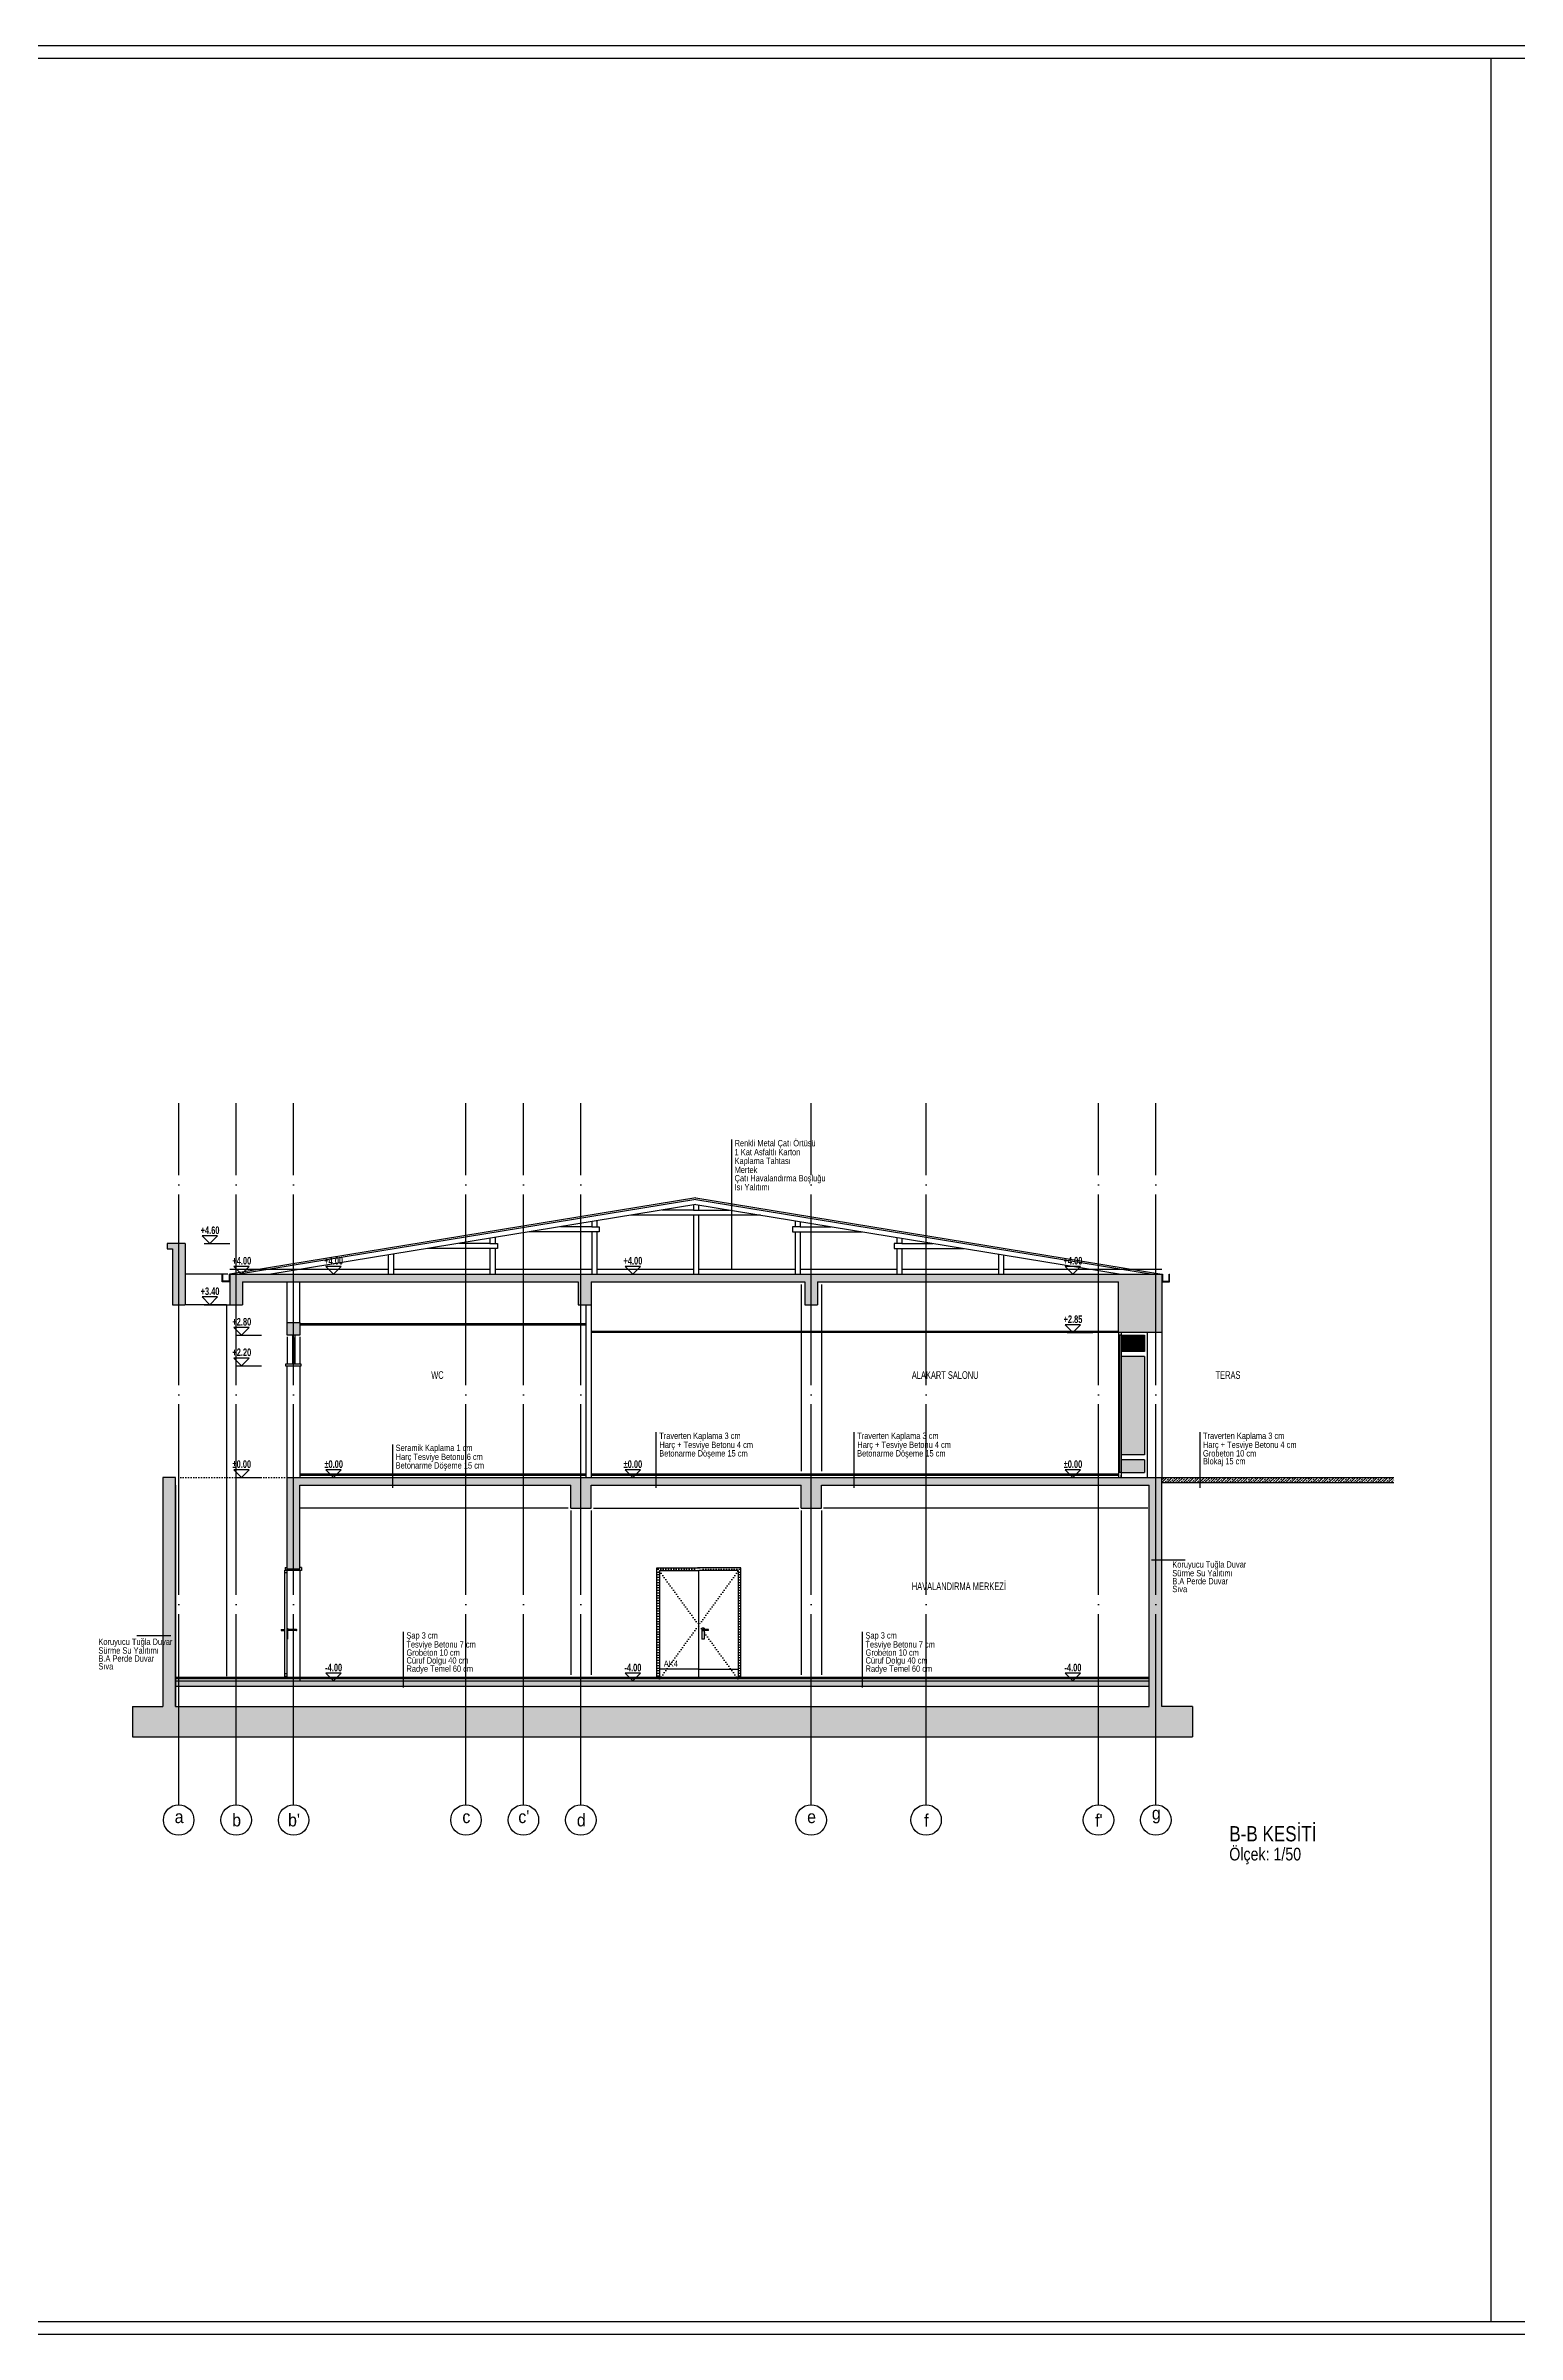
# Model space of a CAD drawing. Extents: x 460786 to 545292, y 30998 to 41694.
# Drawn here: x 516027 to 518922, y 37194 to 41694 of the extents above; entities that cross this region are included whole.
import ezdxf
from ezdxf.enums import TextEntityAlignment as Align

# ---------------------------------------------------------------- set-up
doc = ezdxf.new("R2010")
doc.units = 0
doc.header["$LTSCALE"] = 50
doc.header["$MEASUREMENT"] = 0
doc.linetypes.add('DASHDOT', pattern=[5.5, 5, -0.25, 0, -0.25])
doc.linetypes.add('DASHED', pattern=[0.1, 0, -0.1])
doc.layers.get('0').update_dxf_attribs({"linetype": 'CONTINUOUS'})
for name, color, linetype in [('A-Aks Balonu', 2, 'CONTINUOUS'), ('A-Aks Yatay', 12, 'DASHDOT'), ('A-Asmatavan Alçıpan', 23, 'CONTINUOUS'), ('A-Betonarme', 6, 'CONTINUOUS'), ('A-Cam', 160, 'CONTINUOUS'), ('A-Dash', 9, 'DASHED'), ('A-Duvar', 7, 'CONTINUOUS'), ('A-Gör 2', 40, 'CONTINUOUS'), ('A-Gör 3', 25, 'CONTINUOUS'), ('A-Gör 4', 75, 'CONTINUOUS'), ('A-Kaplama', 133, 'CONTINUOUS'), ('A-Kapı', 2, 'CONTINUOUS'), ('A-Kot', 3, 'CONTINUOUS'), ('A-Lejant', 23, 'CONTINUOUS'), ('A-Malzeme', 32, 'CONTINUOUS'), ('A-Poz-Kapı', 4, 'CONTINUOUS'), ('A-Solid', 254, 'CONTINUOUS'), ('A-Tarama 1', 9, 'CONTINUOUS'), ('A-Yazı 1', 200, 'CONTINUOUS'), ('A-Yazı 3', 6, 'CONTINUOUS')]:
    doc.layers.add(name, color=color, linetype=linetype)
doc.styles.add('blkan', font='arial.ttf', dxfattribs={"width": 0.9, "height": 12.5})
doc.styles.get("Standard").update_dxf_attribs({"font": 'arial.ttf', "width": 0.9})
doc.styles.add('YAZI', font='arialbd.ttf', dxfattribs={"width": 0.9, "height": 150})

# ---------------------------------------------------------------- blocks, each defined once
blk = doc.blocks.new('aks')
blk.add_circle((-0.8, 38.6), 60)
at = {"width": 0.9}
blk.add_attdef('AKSNO', text='', height=50, dxfattribs=at).set_placement((-0.8, 38.6), align=Align.MIDDLE_CENTER)
blk = doc.blocks.new('kapı L 160g')
for p, q in [((261.8, 240), (346.8, 240)), ((261.8, 25.5), (261.8, 240)), ((266.8, 235), (344.3, 235)), ((266.8, 235), (266.8, 200.6)), ((426.8, 240), (341.8, 240)), ((344.3, 25.5), (344.3, 235)), ((421.8, 235), (344.3, 235)), ((421.8, 235), (421.8, 200.6)), ((426.8, 25.5), (426.8, 240)), ((266.8, 200.6), (266.8, 60.6)), ((421.8, 200.6), (421.8, 60.6)), ((350.1, 121.5), (350.1, 99.5)), ((355.1, 121.5), (350.1, 121.5)), ((355.1, 99.5), (350.1, 99.5)), ((363.6, 118.5), (352.6, 118.5)), ((363.6, 116.5), (352.6, 116.5)), ((355.1, 121.5), (355.1, 118.5)), ((355.1, 119.8), (355.1, 119.4)), ((355.1, 116.5), (355.1, 99.5)), ((363.6, 116.5), (363.6, 118.5)), ((266.8, 60.6), (266.8, 25.5)), ((421.8, 60.6), (421.8, 25.5)), ((344.3, 40.5), (266.8, 40.5)), ((344.3, 40.5), (421.8, 40.5))]:
    blk.add_line(p, q)
blk.add_arc((352.6, 117.5), 1, 90, 270)
at = {"layer": 'A-Dash'}
for p, q in [((264.3, 237.5), (344.3, 237.5)), ((264.3, 17.5), (264.3, 237.5)), ((264.3, 237.5), (344.3, 127.5)), ((424.3, 237.5), (344.3, 237.5)), ((424.3, 237.5), (344.3, 127.5)), ((424.3, 17.5), (424.3, 237.5)), ((264.3, 17.5), (344.3, 127.5)), ((424.3, 17.5), (344.3, 127.5))]:
    blk.add_line(p, q, dxfattribs=at)
at = {"layer": 'A-Poz-Kapı', "width": 0.8}
blk.add_attdef('POZNO', (275.4, 45.4), '', height=12, dxfattribs=at)
blk = doc.blocks.new('kot-k')
for p, q in [((9.4, 0), (-32.7, 0)), ((-12.6, 12.6), (12.6, 12.6)), ((0, 0), (-12.6, 12.6)), ((0, 0), (12.6, 12.6))]:
    blk.add_line(p, q)
at = {"style": 'YAZI', "width": 0.7}
blk.add_attdef('KOT', text='', height=12.5, dxfattribs=at).set_placement((0, 22), align=Align.MIDDLE_CENTER)

msp = doc.modelspace()

# ---------------------------------------------------------------- hatches: boundary and pattern name
at = {"layer": 'A-Solid'}
h = msp.add_hatch(color=256, dxfattribs=at)
h.dxf.hatch_style = 1
h.paths.add_polyline_path([(518142.5, 39158.33), (518142.5, 39126.33), (518188.69, 39126.33), (518188.69, 39158.33)])
h = msp.add_hatch(color=256, dxfattribs=at)
h.dxf.hatch_style = 1
h.paths.add_polyline_path([(518142.5, 38913.33), (518142.5, 38888.33), (518188.69, 38888.33), (518188.69, 38913.33)])
h.paths.add_polyline_path([(518188.69, 39116.33), (518142.5, 39116.33), (518142.5, 38923.33), (518188.69, 38923.33)])
at = {"layer": 'A-Tarama 1'}
h = msp.add_hatch(dxfattribs=at)
h.set_pattern_fill('ANSI33', color=256, scale=30, angle=180, style=0)
h.paths.add_polyline_path([(518282.98, 38428.33), (518222.98, 38428.33), (518222.98, 38878.33), (516501.98, 38878.33), (516501.98, 38698.33), (516526.98, 38698.33), (516526.98, 38863.33), (517059.98, 38863.33), (517059.98, 38818.33), (517099.98, 38818.33), (517099.98, 38863.33), (517512.98, 38863.33), (517512.98, 38818.33), (517552.98, 38818.33), (517552.98, 38863.33), (518197.98, 38863.33), (518197.98, 38428.33), (516282.95, 38428.33), (516282.95, 38878.33), (516257.95, 38878.33), (516257.95, 38428.33), (516197.95, 38428.33), (516197.95, 38368.33), (518282.98, 38368.33)])
h.paths.add_polyline_path([(518197.98, 38478.33), (516282.95, 38478.33), (516282.95, 38468.33), (518197.98, 38468.33)], flags=17)
h.paths.add_polyline_path([(516526.98, 39183.33), (516501.98, 39183.33), (516501.98, 39158.33), (516526.98, 39158.33)])
h.paths.add_polyline_path([(516301.48, 39338.33), (516266.48, 39338.33), (516266.48, 39328.33), (516276.48, 39328.33), (516276.48, 39218.33), (516301.48, 39218.33)])
h.paths.add_polyline_path([(516414.48, 39263.33), (517074.98, 39263.33), (517074.98, 39218.33), (517099.98, 39218.33), (517099.98, 39263.33), (517520.48, 39263.33), (517520.48, 39218.33), (517545.48, 39218.33), (517545.48, 39263.33), (518137.39, 39263.33), (518137.39, 39163.33), (518222.98, 39163.33), (518222.98, 39178.33), (518222.98, 39278.33), (516389.48, 39278.33), (516389.48, 39218.33), (516414.48, 39218.33)])
h = msp.add_hatch(dxfattribs=at)
h.set_pattern_fill('ANSI33', color=256, scale=30, angle=180, style=0)
h.set_pattern_definition([(225, (56114.056, 7462.019), (5.30330086, -5.30330086), []), (225, (56108.753, 7462.019), (5.30330086, -5.30330086), [3.75, -1.875])])
h.paths.add_polyline_path([(518222.98, 38878.33), (518678.81, 38878.33), (518678.81, 38868.33), (518222.98, 38868.33)])

# ---------------------------------------------------------------- linework, layer by layer
at = {"layer": 'A-Aks Yatay', "ltscale": 1.5}
for p, q in [((516288.98, 38234.93), (516288.98, 39614.77)), ((516401.98, 38234.93), (516401.98, 39614.77)), ((516514.98, 38234.93), (516514.98, 39614.77)), ((516853.98, 38234.93), (516853.98, 39614.77)), ((516966.98, 38234.93), (516966.98, 39614.77)), ((517079.98, 38234.93), (517079.98, 39614.77)), ((517532.98, 38234.93), (517532.98, 39614.77)), ((517758.98, 38234.93), (517758.98, 39614.77)), ((518097.98, 38234.93), (518097.98, 39614.77)), ((518210.98, 38234.93), (518210.98, 39614.77))]:
    msp.add_line(p, q, dxfattribs=at)
at = {"layer": 'A-Asmatavan Alçıpan'}
for p, q in [((517089.98, 39180.33), (516526.98, 39180.33)), ((517089.98, 39178.33), (516526.98, 39178.33)), ((518137.39, 39165.33), (517099.98, 39165.33)), ((518137.39, 39163.33), (517099.98, 39163.33))]:
    msp.add_line(p, q, dxfattribs=at)
at = {"layer": 'A-Betonarme'}
for p, q in [((516301.48, 39338.33), (516266.48, 39338.33)), ((516266.48, 39338.33), (516266.48, 39328.33)), ((516301.48, 39338.33), (516301.48, 39218.33)), ((516266.48, 39328.33), (516276.48, 39328.33)), ((516276.48, 39328.33), (516276.48, 39218.33)), ((516389.48, 39278.33), (518222.98, 39278.33)), ((516389.48, 39278.33), (516389.48, 39218.33)), ((516414.48, 39263.33), (517074.98, 39263.33)), ((516414.48, 39263.33), (516414.48, 39218.33)), ((517074.98, 39263.33), (517074.98, 39218.33)), ((517099.98, 39263.33), (517099.98, 39218.33)), ((517099.98, 39263.33), (517520.48, 39263.33)), ((517520.48, 39263.33), (517520.48, 39218.33)), ((517545.48, 39263.33), (517545.48, 39218.33)), ((517545.48, 39263.33), (518137.39, 39263.33)), ((516276.48, 39218.33), (516301.48, 39218.33)), ((516389.48, 39218.33), (516414.48, 39218.33)), ((517074.98, 39218.33), (517099.98, 39218.33)), ((517520.48, 39218.33), (517545.48, 39218.33)), ((516257.95, 38878.33), (516257.95, 38428.33)), ((516282.95, 38878.33), (516257.95, 38878.33)), ((516282.95, 38428.33), (516282.95, 38878.33)), ((516282.95, 38863.33), (516282.95, 38428.33)), ((516501.98, 38878.33), (518222.98, 38878.33)), ((516501.98, 38698.33), (516501.98, 38878.33)), ((516526.98, 38698.33), (516526.98, 38863.33)), ((516526.98, 38863.33), (517059.98, 38863.33)), ((517059.98, 38818.33), (517059.98, 38863.33)), ((517099.98, 38818.33), (517099.98, 38863.33)), ((517099.98, 38863.33), (517512.98, 38863.33)), ((517512.98, 38818.33), (517512.98, 38863.33)), ((517552.98, 38818.33), (517552.98, 38863.33)), ((517552.98, 38863.33), (518197.98, 38863.33)), ((518197.98, 38428.33), (518197.98, 38863.33)), ((518222.98, 38428.33), (518222.98, 38878.33)), ((518222.98, 38878.33), (518678.81, 38878.33)), ((518222.98, 38868.33), (518678.81, 38868.33)), ((517059.98, 38818.33), (517099.98, 38818.33)), ((517512.98, 38818.33), (517552.98, 38818.33)), ((516526.98, 38698.33), (516501.98, 38698.33)), ((516526.98, 38698.33), (516501.98, 38698.33)), ((516526.98, 38698.33), (516501.98, 38698.33)), ((516526.98, 38698.33), (516501.98, 38698.33)), ((516282.95, 38478.33), (518197.98, 38478.33)), ((516282.95, 38468.33), (518197.98, 38468.33)), ((516197.95, 38428.33), (516257.95, 38428.33)), ((516197.95, 38428.33), (516197.95, 38368.33)), ((516282.95, 38428.33), (518197.98, 38428.33)), ((518282.98, 38428.33), (518222.98, 38428.33)), ((518282.98, 38428.33), (518282.98, 38368.33)), ((516197.95, 38368.33), (518282.98, 38368.33))]:
    msp.add_line(p, q, dxfattribs=at)
msp.add_lwpolyline([(518222.98, 39278.33), (518222.98, 39178.33), (518222.98, 39163.33), (518137.39, 39163.33), (518137.39, 39263.33)], dxfattribs=at)
msp.add_lwpolyline([(516501.98, 39183.33), (516526.98, 39183.33), (516526.98, 39158.33), (516501.98, 39158.33)], close=True, dxfattribs=at)
at = {"layer": 'A-Cam'}
for p, q in [((516512.48, 39158.31), (516512.48, 39101.31)), ((516512.48, 39153.31), (516517.48, 39153.31)), ((516515.02, 39153.31), (516514.93, 39106.33)), ((516517.48, 39158.35), (516517.48, 39101.35)), ((518137.39, 39163.33), (518137.39, 38878.33)), ((518142.5, 39158.33), (518137.39, 39158.33)), ((518139.95, 38888.33), (518139.95, 39158.33)), ((518142.5, 39163.33), (518142.5, 38878.33)), ((518142.5, 39163.33), (518142.5, 39158.33)), ((516517.48, 39106.35), (516512.43, 39106.31)), ((516517.48, 39101.35), (516517.48, 39106.35)), ((518142.5, 38888.33), (518137.39, 38888.33)), ((518142.5, 38878.33), (518142.5, 38883.33))]:
    msp.add_line(p, q, dxfattribs=at)
at = {"layer": 'A-Dash'}
msp.add_line((516501.98, 38878.33), (516282.95, 38878.33), dxfattribs=at)
at = {"layer": 'A-Duvar'}
for p, q in [((516501.98, 39183.33), (516501.98, 39263.33)), ((516526.98, 39183.33), (516526.98, 39263.33)), ((517089.98, 39218.33), (517089.98, 38878.33)), ((517099.98, 39218.33), (517099.98, 38878.33)), ((516501.98, 38878.33), (516501.98, 39098.33)), ((516501.98, 39098.33), (516526.98, 39098.33)), ((516526.98, 39098.33), (516526.98, 38878.33))]:
    msp.add_line(p, q, dxfattribs=at)
at = {"layer": 'A-Gör 2'}
for p, q in [((516385.84, 39278.33), (516302.71, 39278.33)), ((517512.98, 39257.7), (517512.98, 38890.85)), ((517552.98, 39257.7), (517552.98, 38890.85)), ((516382.95, 39218.33), (516302.71, 39218.33)), ((516382.95, 39218.33), (516382.95, 38487.66)), ((518193.69, 39163.33), (518193.69, 38879.57)), ((518222.98, 39163.33), (518222.98, 38879.47)), ((517054.98, 38818.33), (516526.98, 38818.33)), ((517059.98, 38813.33), (517059.98, 38490.33)), ((517099.98, 38813.33), (517099.98, 38490.33)), ((517104.98, 38818.33), (517508.58, 38818.33)), ((517512.98, 38813.33), (517512.98, 38490.33)), ((517552.98, 38813.33), (517552.98, 38490.33)), ((518195.05, 38818.33), (517557.38, 38818.33))]:
    msp.add_line(p, q, dxfattribs=at)
msp.add_lwpolyline([(516526.98, 39098.33), (516529.98, 39098.33), (516529.98, 39101.33), (516501.98, 39101.33), (516498.98, 39101.33), (516498.98, 39098.33), (516529.98, 39098.33)], dxfattribs=at)
at = {"layer": 'A-Gör 3'}
for p, q in [((516501.98, 39155.2), (516501.98, 39103.18)), ((516526.98, 39155.2), (516526.98, 39103.18)), ((518142.5, 39158.33), (518188.69, 39158.33)), ((518188.69, 39158.33), (518188.69, 39126.33)), ((518188.69, 39126.33), (518142.5, 39126.33)), ((518188.69, 39116.33), (518142.5, 39116.33)), ((518188.69, 39116.33), (518188.69, 38923.33)), ((518188.69, 38923.33), (518142.5, 38923.33)), ((518188.69, 38913.33), (518142.5, 38913.33)), ((518142.5, 38888.33), (518188.69, 38888.33)), ((518188.69, 38913.33), (518188.69, 38888.33))]:
    msp.add_line(p, q, dxfattribs=at)
at = {"layer": 'A-Gör 4'}
for p, q in [((517306.23, 39428.33), (516389.48, 39278.33)), ((517306.23, 39425.29), (516408.06, 39278.33)), ((517306.23, 39428.33), (518222.98, 39278.33)), ((517306.23, 39425.29), (518204.4, 39278.33)), ((517306.23, 39415.16), (516469.99, 39278.33)), ((517101.23, 39381.62), (517101.23, 39371.62)), ((517101.23, 39381.62), (517101.23, 39371.62)), ((517111.23, 39383.25), (517111.23, 39371.62)), ((517433.46, 39394.34), (517179, 39394.34)), ((517301.23, 39404.34), (517240.11, 39404.34)), ((517301.23, 39414.34), (517301.23, 39404.34)), ((517301.23, 39414.34), (517301.23, 39404.34)), ((517301.23, 39414.34), (517301.23, 39404.34)), ((517301.23, 39404.34), (517372.35, 39404.34)), ((517301.23, 39394.34), (517301.23, 39278.33)), ((517306.23, 39415.16), (518142.47, 39278.33)), ((517311.23, 39414.34), (517311.23, 39404.34)), ((517311.23, 39394.34), (517311.23, 39278.33)), ((517501.23, 39383.25), (517501.23, 39371.62)), ((517511.23, 39381.62), (517511.23, 39371.62)), ((517511.23, 39381.62), (517511.23, 39371.62)), ((516901.23, 39338.89), (516840.11, 39338.89)), ((516901.23, 39348.89), (516901.23, 39338.89)), ((516901.23, 39348.89), (516901.23, 39338.89)), ((516901.23, 39348.89), (516901.23, 39338.89)), ((516901.23, 39338.89), (516911.23, 39338.89)), ((516911.23, 39350.53), (516911.23, 39338.89)), ((516911.23, 39350.53), (516911.23, 39338.89)), ((516911.23, 39338.89), (516916.23, 39338.89)), ((516916.23, 39338.89), (516916.23, 39328.89)), ((517116.23, 39361.62), (516979, 39361.62)), ((517101.23, 39371.62), (517040.11, 39371.62)), ((517101.23, 39371.62), (517111.23, 39371.62)), ((517101.23, 39361.62), (517101.23, 39278.33)), ((517111.23, 39371.62), (517116.23, 39371.62)), ((517111.23, 39361.62), (517111.23, 39278.33)), ((517116.23, 39371.62), (517116.23, 39361.62)), ((517501.23, 39371.62), (517496.23, 39371.62)), ((517496.23, 39371.62), (517496.23, 39361.62)), ((517496.23, 39361.62), (517633.46, 39361.62)), ((517511.23, 39371.62), (517501.23, 39371.62)), ((517501.23, 39361.62), (517501.23, 39278.33)), ((517511.23, 39371.62), (517572.35, 39371.62)), ((517511.23, 39361.62), (517511.23, 39278.33)), ((517701.23, 39338.89), (517696.23, 39338.89)), ((517696.23, 39338.89), (517696.23, 39328.89)), ((517701.23, 39350.53), (517701.23, 39338.89)), ((517701.23, 39350.53), (517701.23, 39338.89)), ((517711.23, 39338.89), (517701.23, 39338.89)), ((517711.23, 39348.89), (517711.23, 39338.89)), ((517711.23, 39348.89), (517711.23, 39338.89)), ((517711.23, 39348.89), (517711.23, 39338.89)), ((517711.23, 39338.89), (517772.35, 39338.89)), ((516389.48, 39288.33), (516701.23, 39288.33)), ((516701.23, 39316.17), (516701.23, 39278.33)), ((516711.23, 39317.81), (516711.23, 39278.33)), ((516711.23, 39288.33), (516901.23, 39288.33)), ((516916.23, 39328.89), (516779, 39328.89)), ((516901.23, 39328.89), (516901.23, 39278.33)), ((516911.23, 39328.89), (516911.23, 39278.33)), ((516911.23, 39288.33), (517101.23, 39288.33)), ((517111.23, 39288.33), (517301.23, 39288.33)), ((517311.23, 39288.33), (517501.23, 39288.33)), ((517511.23, 39288.33), (517701.23, 39288.33)), ((517696.23, 39328.89), (517833.46, 39328.89)), ((517701.23, 39328.89), (517701.23, 39278.33)), ((517711.23, 39328.89), (517711.23, 39278.33)), ((517711.23, 39288.33), (517901.23, 39288.33)), ((517901.23, 39317.81), (517901.23, 39278.33)), ((517911.23, 39316.17), (517911.23, 39278.33)), ((517911.23, 39288.33), (518222.98, 39288.33)), ((516374.48, 39278.33), (516375.48, 39278.33)), ((516388.48, 39278.33), (516389.48, 39278.33)), ((518222.98, 39278.33), (518223.98, 39278.33)), ((518236.98, 39278.33), (518237.98, 39278.33))]:
    msp.add_line(p, q, dxfattribs=at)
for points in [[(516389.48, 39278.33), (516389.48, 39263.33), (516374.48, 39263.33), (516374.48, 39278.33)], [(516388.48, 39278.33), (516388.48, 39264.33), (516375.48, 39264.33), (516375.48, 39278.33)], [(518222.98, 39278.33), (518222.98, 39263.33), (518237.98, 39263.33), (518237.98, 39278.33)], [(518223.98, 39278.33), (518223.98, 39264.33), (518236.98, 39264.33), (518236.98, 39278.33)]]:
    msp.add_lwpolyline(points, dxfattribs=at)
at = {"layer": 'A-Kaplama'}
for p, q in [((517089.98, 38885.33), (516526.98, 38885.33)), ((517089.98, 38882.33), (516526.98, 38882.33)), ((518137.39, 38885.33), (517099.98, 38885.33)), ((518137.39, 38882.33), (517099.98, 38882.33)), ((518197.98, 38485.33), (516282.95, 38485.33)), ((518197.98, 38482.33), (516282.95, 38482.33))]:
    msp.add_line(p, q, dxfattribs=at)
at = {"layer": 'A-Kapı', "ltscale": 20}
for p, q in [((516498.48, 38701.33), (516498.48, 38696.33)), ((516498.48, 38701.33), (516501.98, 38701.33)), ((516530.48, 38701.33), (516526.98, 38701.33)), ((516530.48, 38701.33), (516530.48, 38695.33)), ((516501.98, 38696.33), (516497.78, 38696.33)), ((516497.78, 38487.33), (516497.78, 38696.33)), ((516501.98, 38691.13), (516497.78, 38691.13)), ((516498.48, 38696.33), (516501.98, 38696.33)), ((516501.98, 38487.33), (516501.98, 38696.33)), ((516501.98, 38696.33), (516501.98, 38695.33)), ((516530.48, 38695.33), (516501.98, 38695.33)), ((516526.98, 38695.33), (516526.98, 38478.33)), ((516501.98, 38492.54), (516497.78, 38492.54)), ((516501.98, 38487.33), (516497.78, 38487.33))]:
    msp.add_line(p, q, dxfattribs=at)
at = {"layer": 'A-Kapı'}
for p, q in [((516491.28, 38579.33), (516492.28, 38579.33)), ((516491.28, 38579.33), (516495.98, 38579.33)), ((516491.28, 38577.33), (516495.98, 38577.33)), ((516495.98, 38579.33), (516495.98, 38577.33)), ((516496.98, 38579.23), (516495.98, 38579.23)), ((516496.98, 38577.43), (516495.98, 38577.43)), ((516496.98, 38582.33), (516496.98, 38560.33)), ((516496.98, 38582.33), (516497.78, 38582.33)), ((516502.78, 38582.33), (516501.98, 38582.33)), ((516502.78, 38582.33), (516502.78, 38560.33)), ((516502.78, 38579.23), (516503.78, 38579.23)), ((516502.78, 38577.43), (516503.78, 38577.43)), ((516503.78, 38579.33), (516503.78, 38577.33)), ((516520.48, 38579.33), (516503.78, 38579.33)), ((516520.48, 38577.33), (516503.78, 38577.33)), ((516520.48, 38579.33), (516519.48, 38579.33)), ((516496.98, 38560.33), (516497.78, 38560.33)), ((516502.78, 38560.33), (516501.98, 38560.33))]:
    msp.add_line(p, q, dxfattribs=at)
for centre, start, end in [((516491.28, 38578.33), 90, 270), ((516520.48, 38578.33), 270, 90)]:
    msp.add_arc(centre, 1, start, end, dxfattribs=at)
at = {"layer": 'A-Lejant'}
msp.add_line((518870.24, 37218.81), (518870.24, 41668.81), dxfattribs=at)
msp.add_lwpolyline([(460786.15, 41693.81), (460786.15, 37193.81), (545291.84, 37193.81), (545291.84, 41693.81), (460786.15, 41693.81)], dxfattribs=at)
msp.add_lwpolyline([(460811.15, 41668.81), (460811.15, 37218.81), (545266.84, 37218.81), (545266.84, 41668.81)], close=True, dxfattribs=at)
at = {"layer": 'A-Malzeme'}
for p, q in [((517375.94, 39543.42), (517375.94, 39286.92)), ((516709.27, 38943.56), (516709.27, 38858.25)), ((517227.72, 38967.32), (517227.72, 38858.25)), ((517617.03, 38967.32), (517617.03, 38858.25)), ((518297.18, 38967.32), (518297.18, 38858.25)), ((518268.82, 38716.07), (518202.2, 38716.07)), ((516273.46, 38566.84), (516206.84, 38566.84)), ((516730.35, 38574.69), (516730.35, 38465.63)), ((517633.33, 38574.69), (517633.33, 38465.63))]:
    msp.add_line(p, q, dxfattribs=at)

# ---------------------------------------------------------------- block references
at = {"layer": 'A-Aks Balonu'}
ref = msp.add_blockref('aks', (516288.56, 38224.25), dxfattribs=dict(at, xscale=0.5, yscale=0.5, zscale=0.5, rotation=180.0000000000001))
ref.add_attrib('AKSNO', 'a', dxfattribs={"layer": '0', "height": 25, "width": 0.9}).set_placement((516289.78, 38211.39), align=Align.MIDDLE_CENTER)
ref = msp.add_blockref('aks', (516401.56, 38224.25), dxfattribs=dict(at, xscale=0.5, yscale=0.5, zscale=0.5, rotation=180.0000000000001))
ref.add_attrib('AKSNO', 'b', dxfattribs={"layer": '0', "height": 25, "width": 0.9}).set_placement((516402.78, 38204.91), align=Align.MIDDLE_CENTER)
ref = msp.add_blockref('aks', (516514.56, 38224.25), dxfattribs=dict(at, xscale=0.5, yscale=0.5, zscale=0.5, rotation=180.0000000000001))
ref.add_attrib('AKSNO', "b'", dxfattribs={"layer": '0', "height": 25, "width": 0.9}).set_placement((516515.78, 38204.91), align=Align.MIDDLE_CENTER)
ref = msp.add_blockref('aks', (516853.56, 38224.25), dxfattribs=dict(at, xscale=0.5, yscale=0.5, zscale=0.5, rotation=180.0000000000001))
ref.add_attrib('AKSNO', 'c', dxfattribs={"layer": '0', "height": 25, "width": 0.9}).set_placement((516854.78, 38211.39), align=Align.MIDDLE_CENTER)
ref = msp.add_blockref('aks', (516966.56, 38224.25), dxfattribs=dict(at, xscale=0.5, yscale=0.5, zscale=0.5, rotation=180.0000000000001))
ref.add_attrib('AKSNO', "c'", dxfattribs={"layer": '0', "height": 25, "width": 0.9}).set_placement((516967.78, 38211.39), align=Align.MIDDLE_CENTER)
ref = msp.add_blockref('aks', (517079.56, 38224.25), dxfattribs=dict(at, xscale=0.5, yscale=0.5, zscale=0.5, rotation=180.0000000000001))
ref.add_attrib('AKSNO', 'd', dxfattribs={"layer": '0', "height": 25, "width": 0.9}).set_placement((517080.78, 38204.91), align=Align.MIDDLE_CENTER)
ref = msp.add_blockref('aks', (517532.56, 38224.25), dxfattribs=dict(at, xscale=0.5, yscale=0.5, zscale=0.5, rotation=180.0000000000001))
ref.add_attrib('AKSNO', 'e', dxfattribs={"layer": '0', "height": 25, "width": 0.9}).set_placement((517533.78, 38211.39), align=Align.MIDDLE_CENTER)
ref = msp.add_blockref('aks', (517758.56, 38224.25), dxfattribs=dict(at, xscale=0.5, yscale=0.5, zscale=0.5, rotation=180.0000000000001))
ref.add_attrib('AKSNO', 'f', dxfattribs={"layer": '0', "height": 25, "width": 0.9}).set_placement((517759.78, 38204.08), align=Align.MIDDLE_CENTER)
ref = msp.add_blockref('aks', (518097.56, 38224.25), dxfattribs=dict(at, xscale=0.5, yscale=0.5, zscale=0.5, rotation=180.0000000000001))
ref.add_attrib('AKSNO', "f'", dxfattribs={"layer": '0', "height": 25, "width": 0.9}).set_placement((518098.78, 38204.08), align=Align.MIDDLE_CENTER)
ref = msp.add_blockref('aks', (518210.56, 38224.25), dxfattribs=dict(at, xscale=0.5, yscale=0.5, zscale=0.5, rotation=180.0000000000001))
ref.add_attrib('AKSNO', 'g', dxfattribs={"layer": '0', "height": 25, "width": 0.9}).set_placement((518211.78, 38218.33), align=Align.MIDDLE_CENTER)
at = {"layer": 'A-Kapı'}
msp.add_blockref('kapı L 160g', (516967.64, 38460.84), dxfattribs=at).add_auto_attribs({'POZNO': 'AK4'})
at = {"layer": 'A-Kot'}
ref = msp.add_blockref('kot-k', (516350.25, 39338.33), dxfattribs=dict(at, xscale=-1.200000000186265, yscale=1.200000000186265, zscale=1.200000000186265))
ref.add_attrib('KOT', '+4.60', dxfattribs={"layer": '0', "height": 15, "style": 'YAZI', "width": 0.7}).set_placement((516350.63, 39364.73), align=Align.MIDDLE_CENTER)
ref = msp.add_blockref('kot-k', (516412.71, 39278.33), dxfattribs=dict(at, xscale=-1.200000000186265, yscale=1.200000000186265, zscale=1.200000000186265))
ref.add_attrib('KOT', '+4.00', dxfattribs={"layer": '0', "height": 15, "style": 'YAZI', "width": 0.7}).set_placement((516413.09, 39304.73), align=Align.MIDDLE_CENTER)
ref = msp.add_blockref('kot-k', (516593.38, 39278.33), dxfattribs=dict(at, xscale=-1.200000000186265, yscale=1.200000000186265, zscale=1.200000000186265))
ref.add_attrib('KOT', '+4.00', dxfattribs={"layer": '0', "height": 15, "style": 'YAZI', "width": 0.7}).set_placement((516593.76, 39304.73), align=Align.MIDDLE_CENTER)
ref = msp.add_blockref('kot-k', (517181.96, 39278.33), dxfattribs=dict(at, xscale=-1.200000000186265, yscale=1.200000000186265, zscale=1.200000000186265))
ref.add_attrib('KOT', '+4.00', dxfattribs={"layer": '0', "height": 15, "style": 'YAZI', "width": 0.7}).set_placement((517182.34, 39304.73), align=Align.MIDDLE_CENTER)
ref = msp.add_blockref('kot-k', (518047.51, 39278.33), dxfattribs=dict(at, xscale=-1.200000000186265, yscale=1.200000000186265, zscale=1.200000000186265))
ref.add_attrib('KOT', '+4.00', dxfattribs={"layer": '0', "height": 15, "style": 'YAZI', "width": 0.7}).set_placement((518047.89, 39304.73), align=Align.MIDDLE_CENTER)
ref = msp.add_blockref('kot-k', (516350.25, 39218.33), dxfattribs=dict(at, xscale=-1.200000000186265, yscale=1.200000000186265, zscale=1.200000000186265))
ref.add_attrib('KOT', '+3.40', dxfattribs={"layer": '0', "height": 15, "style": 'YAZI', "width": 0.7}).set_placement((516350.63, 39244.73), align=Align.MIDDLE_CENTER)
ref = msp.add_blockref('kot-k', (518047.51, 39163.33), dxfattribs=dict(at, xscale=-1.200000000186265, yscale=1.200000000186265, zscale=1.200000000186265))
ref.add_attrib('KOT', '+2.85', dxfattribs={"layer": '0', "height": 15, "style": 'YAZI', "width": 0.7}).set_placement((518047.89, 39189.73), align=Align.MIDDLE_CENTER)
ref = msp.add_blockref('kot-k', (516412.71, 39158.33), dxfattribs=dict(at, xscale=-1.200000000186265, yscale=1.200000000186265, zscale=1.200000000186265))
ref.add_attrib('KOT', '+2.80', dxfattribs={"layer": '0', "height": 15, "style": 'YAZI', "width": 0.7}).set_placement((516413.09, 39184.73), align=Align.MIDDLE_CENTER)
ref = msp.add_blockref('kot-k', (516412.71, 39098.33), dxfattribs=dict(at, xscale=-1.200000000186265, yscale=1.200000000186265, zscale=1.200000000186265))
ref.add_attrib('KOT', '+2.20', dxfattribs={"layer": '0', "height": 15, "style": 'YAZI', "width": 0.7}).set_placement((516413.09, 39124.73), align=Align.MIDDLE_CENTER)
ref = msp.add_blockref('kot-k', (516412.71, 38878.33), dxfattribs=dict(at, xscale=-1.200000000186265, yscale=1.200000000186265, zscale=1.200000000186265))
ref.add_attrib('KOT', '%%p0.00', dxfattribs={"layer": '0', "height": 15, "style": 'YAZI', "width": 0.7}).set_placement((516413.09, 38904.73), align=Align.MIDDLE_CENTER)
ref = msp.add_blockref('kot-k', (516593.38, 38878.33), dxfattribs=dict(at, xscale=-1.200000000186265, yscale=1.200000000186265, zscale=1.200000000186265))
ref.add_attrib('KOT', '%%p0.00', dxfattribs={"layer": '0', "height": 15, "style": 'YAZI', "width": 0.7}).set_placement((516593.76, 38904.73), align=Align.MIDDLE_CENTER)
ref = msp.add_blockref('kot-k', (517181.96, 38878.33), dxfattribs=dict(at, xscale=-1.200000000186265, yscale=1.200000000186265, zscale=1.200000000186265))
ref.add_attrib('KOT', '%%p0.00', dxfattribs={"layer": '0', "height": 15, "style": 'YAZI', "width": 0.7}).set_placement((517182.34, 38904.73), align=Align.MIDDLE_CENTER)
ref = msp.add_blockref('kot-k', (518047.51, 38878.33), dxfattribs=dict(at, xscale=-1.200000000186265, yscale=1.200000000186265, zscale=1.200000000186265))
ref.add_attrib('KOT', '%%p0.00', dxfattribs={"layer": '0', "height": 15, "style": 'YAZI', "width": 0.7}).set_placement((518047.89, 38904.73), align=Align.MIDDLE_CENTER)
ref = msp.add_blockref('kot-k', (516593.38, 38478.33), dxfattribs=dict(at, xscale=-1.200000000186265, yscale=1.200000000186265, zscale=1.200000000186265))
ref.add_attrib('KOT', '-4.00', dxfattribs={"layer": '0', "height": 15, "style": 'YAZI', "width": 0.7}).set_placement((516593.76, 38504.73), align=Align.MIDDLE_CENTER)
ref = msp.add_blockref('kot-k', (517181.96, 38478.33), dxfattribs=dict(at, xscale=-1.200000000186265, yscale=1.200000000186265, zscale=1.200000000186265))
ref.add_attrib('KOT', '-4.00', dxfattribs={"layer": '0', "height": 15, "style": 'YAZI', "width": 0.7}).set_placement((517182.34, 38504.73), align=Align.MIDDLE_CENTER)
ref = msp.add_blockref('kot-k', (518047.51, 38478.33), dxfattribs=dict(at, xscale=-1.200000000186265, yscale=1.200000000186265, zscale=1.200000000186265))
ref.add_attrib('KOT', '-4.00', dxfattribs={"layer": '0', "height": 15, "style": 'YAZI', "width": 0.7}).set_placement((518047.89, 38504.73), align=Align.MIDDLE_CENTER)

# ---------------------------------------------------------------- texts
at = {"layer": 'A-Malzeme', "style": 'blkan', "width": 0.7}
for s, p in [('1 Kat Asfaltlı Karton', (517382.33, 39512.09)), ('Renkli Metal Çatı Örtüsü', (517382.33, 39529.72)), ('Çatı Havalandırma Boşluğu', (517382.33, 39460.79)), ('Kaplama Tahtası', (517382.33, 39494.82)), ('Mertek', (517382.33, 39477.19)), ('Isı Yalıtımı', (517382.33, 39443.16)), ('Seramik Kaplama 1 cm', (516715.66, 38930.57)), ('Harç Tesviye Betonu 6 cm', (516715.66, 38912.95)), ('Traverten Kaplama 3 cm', (517234.11, 38954.33)), ('Betonarme Döşeme 15 cm', (517234.11, 38919.74)), ('Harç + Tesviye Betonu 4 cm', (517234.46, 38936.71)), ('Traverten Kaplama 3 cm', (517623.42, 38954.33)), ('Betonarme Döşeme 15 cm', (517623.42, 38919.74)), ('Harç + Tesviye Betonu 4 cm', (517623.77, 38936.71)), ('Traverten Kaplama 3 cm', (518303.57, 38954.33)), ('Grobeton 10 cm', (518303.57, 38919.74)), ('Harç + Tesviye Betonu 4 cm', (518303.57, 38936.71)), ('Betonarme Döşeme 15 cm', (516715.66, 38895.99)), ('Blokaj 15 cm', (518303.57, 38904.33)), ('Koruyucu Tuğla Duvar', (518243.29, 38701.37)), ('Sürme Su Yalıtımı', (518243.29, 38684.12)), ('Sıva', (518243.29, 38653)), ('B.A Perde Duvar', (518243.29, 38668.37)), ('Şap 3 cm', (516736.74, 38561.71)), ('Şap 3 cm', (517639.72, 38561.71)), ('Sürme Su Yalıtımı', (516131.05, 38532.1)), ('Koruyucu Tuğla Duvar', (516131.05, 38549.35)), ('B.A Perde Duvar', (516131.05, 38516.35)), ('Tesviye Betonu 7 cm', (516736.74, 38544.08)), ('Grobeton 10 cm', (516737.04, 38527.94)), ('Cüruf Dolgu 40 cm', (516737.04, 38512.57)), ('Tesviye Betonu 7 cm', (517639.72, 38544.08)), ('Grobeton 10 cm', (517640.02, 38527.94)), ('Cüruf Dolgu 40 cm', (517640.02, 38512.57)), ('Sıva', (516131.05, 38500.98)), ('Radye Temel 60 cm', (516737.04, 38496.37)), ('Radye Temel 60 cm', (517640.02, 38496.37))]:
    msp.add_text(s, height=12.5, dxfattribs=at).set_placement(p)
at = {"layer": 'A-Yazı 1', "style": 'blkan', "width": 0.7}
for s, p in [('WC', (516785.64, 39072.45)), ('ALAKART SALONU', (517730.96, 39072.45)), ('TERAS ', (518328.46, 39072.45)), ('HAVALANDIRMA MERKEZİ', (517730.96, 38657.05))]:
    msp.add_text(s, height=15, dxfattribs=at).set_placement(p)
at = {"layer": 'A-Yazı 3', "style": 'blkan', "width": 0.8}
for s, height, p in [('B-B KESİTİ', 30, (518355.48, 38162.98)), ('Ölçek: 1/50', 25, (518355.32, 38125.43))]:
    msp.add_text(s, height=height, dxfattribs=at).set_placement(p)

doc.saveas('drawing.dxf')
